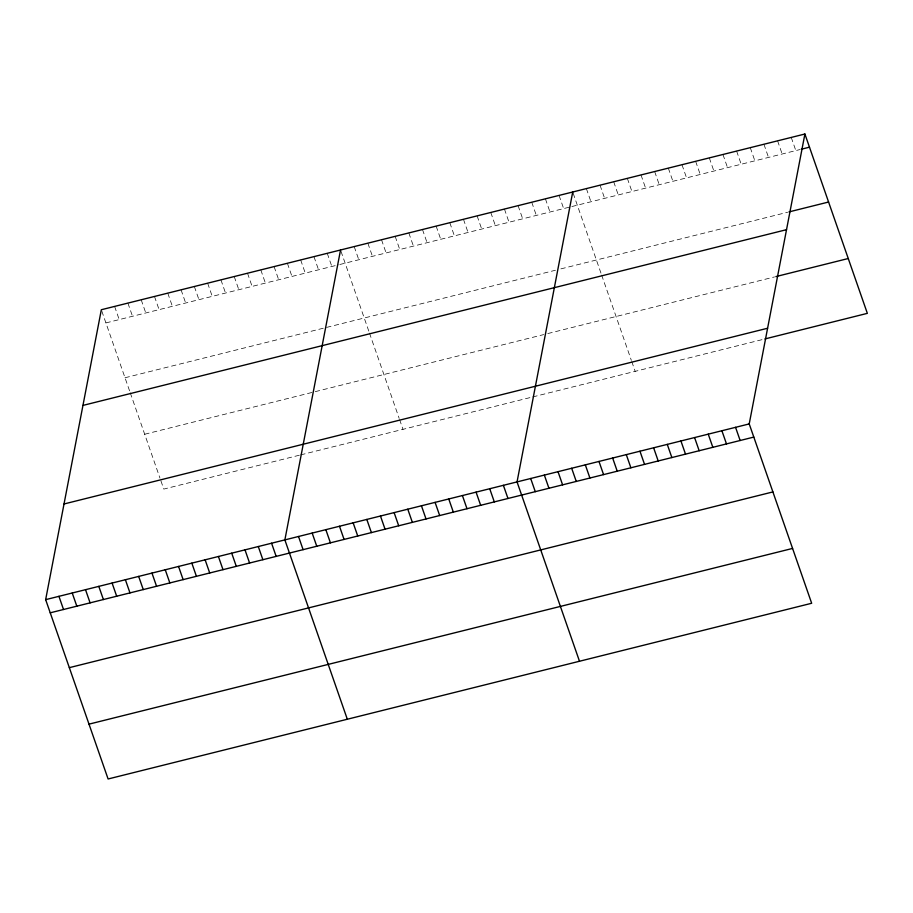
<?xml version="1.0" encoding="UTF-8"?>
<svg xmlns="http://www.w3.org/2000/svg" width="913" height="913" viewBox="0 0 913 913"><rect width="100%" height="100%" fill="white"/><g stroke="black" fill="none" stroke-linecap="round" stroke-linejoin="round"><path stroke-width="0.68" stroke-dasharray="4.57 3.42" d="M105.919 322.917L338.483 264.827M339.819 264.496L570.477 206.886M571.846 206.543L799.925 149.572M125.013 377.754L555.435 270.248M560.89 268.879L787.611 212.25M144.688 434.246L543.692 334.592M547.789 333.565L774.509 276.936M299.338 455.222L163.781 489.083L160.391 479.336M300.662 454.891L531.377 397.269M532.747 396.927L763.553 339.282M791.24 137.429L795.828 150.599M777.579 140.83L782.167 154.012M763.93 144.243L768.506 157.424M750.269 147.655L754.857 160.825M736.608 151.067L741.196 164.237M722.948 154.48L727.535 167.65M709.298 157.892L713.886 171.062M695.638 161.304L700.225 174.474M681.977 164.717L686.565 177.887M668.327 168.129L672.904 181.299M654.667 171.541L659.254 184.711M641.006 174.942L645.594 188.124M627.345 178.355L631.933 191.536M613.696 181.767L618.284 194.937M600.035 185.179L604.623 198.349M586.374 188.592L590.962 201.762M573.181 193.316L601.211 273.82M601.644 275.075L631.351 360.373M631.773 361.594L635.174 371.34M559.064 195.416L563.652 208.586M545.403 198.829L549.991 211.999M531.743 202.241L536.33 215.411M518.093 205.653L522.681 218.823M504.433 209.054L509.02 222.236M490.772 212.467L495.36 225.648M477.122 215.879L481.699 229.049M463.462 219.291L468.049 232.461M449.801 222.704L454.389 235.874M436.14 226.116L440.728 239.286M422.491 229.528L427.079 242.698M408.83 232.941L413.418 246.111M395.169 236.353L399.757 249.523M381.52 239.765L386.096 252.935M367.859 243.166L372.447 256.348M354.198 246.578L358.786 259.749M341.006 251.315L369.035 331.807M369.468 333.062L399.175 418.371M399.597 419.581L402.998 429.338M327.253 253.312L331.841 266.482M313.958 256.633L318.546 269.803M300.674 259.954L305.262 273.124M287.39 263.275L291.966 276.445M274.094 266.585L278.682 279.766M260.81 269.906L265.386 283.076M247.514 273.227L252.102 286.397M234.23 276.548L238.818 289.718M220.935 279.869L225.522 293.039M207.65 283.19L212.238 296.36M194.355 286.511L198.943 299.681M181.071 289.82L185.659 303.002M167.775 293.141L172.363 306.312M154.491 296.463L159.079 309.633M141.195 299.784L145.783 312.954M127.911 303.105L132.499 316.275M114.616 306.426L119.204 319.596M101.788 311.059L129.817 391.563M130.262 392.818L159.969 478.115"/><path stroke-width="1.37" d="M804.901 134.017L749.219 423.917L811.668 603.265L108.099 778.983L45.65 599.647L101.332 309.735L804.901 134.017L867.35 313.353L764.923 338.94M340.538 249.991L284.867 539.903L347.317 719.239M572.725 192.004L517.043 481.904L579.493 661.252M801.294 149.23L809.489 147.187M788.969 211.919L828.582 202.024M82.957 405.406L786.527 229.677M775.867 276.593L848.257 258.516M64.024 503.976L767.593 328.246M45.65 599.647L749.219 423.917M50.238 612.817L753.807 437.087M69.331 667.654L772.9 491.924M89.006 724.146L792.575 548.428M735.558 427.33L740.146 440.5M721.898 430.742L726.486 443.912M708.248 434.154L712.836 447.324M694.588 437.567L699.175 450.737M680.927 440.979L685.515 454.149M667.277 444.38L671.854 457.561M653.617 447.792L658.205 460.974M639.956 451.205L644.544 464.375M626.295 454.617L630.883 467.787M612.646 458.029L617.234 471.199M598.985 461.442L603.573 474.612M585.324 464.854L589.912 478.024M571.675 468.266L576.263 481.436M558.014 471.679L562.602 484.849M544.353 475.091L548.941 488.261M530.693 478.492L535.28 491.673M503.383 485.317L507.97 498.487M489.722 488.729L494.31 501.899M476.072 492.141L480.66 505.311M462.412 495.554L467 508.724M448.751 498.966L453.339 512.136M435.09 502.378L439.678 515.548M421.441 505.791L426.029 518.961M407.78 509.203L412.368 522.373M394.119 512.604L398.707 525.785M380.47 516.016L385.058 529.198M366.809 519.429L371.397 532.599M353.148 522.841L357.736 536.011M339.488 526.253L344.075 539.423M325.838 529.666L330.426 542.836M312.178 533.078L316.765 546.248M298.517 536.49L303.105 549.66M271.572 543.212L276.16 556.394M258.288 546.533L262.876 559.715M244.992 549.854L249.58 563.024M231.708 553.175L236.296 566.345M218.412 556.496L223 569.666M205.128 559.817L209.716 572.987M191.833 563.138L196.421 576.308M178.549 566.448L183.136 579.629M165.253 569.769L169.841 582.939M151.969 573.09L156.557 586.26M138.673 576.411L143.261 589.581M125.389 579.732L129.977 592.902M112.094 583.053L116.681 596.223M98.809 586.363L103.397 599.544M85.514 589.684L90.102 602.865M72.23 593.005L76.818 606.175M58.934 596.326L63.522 609.496"/></g></svg>
